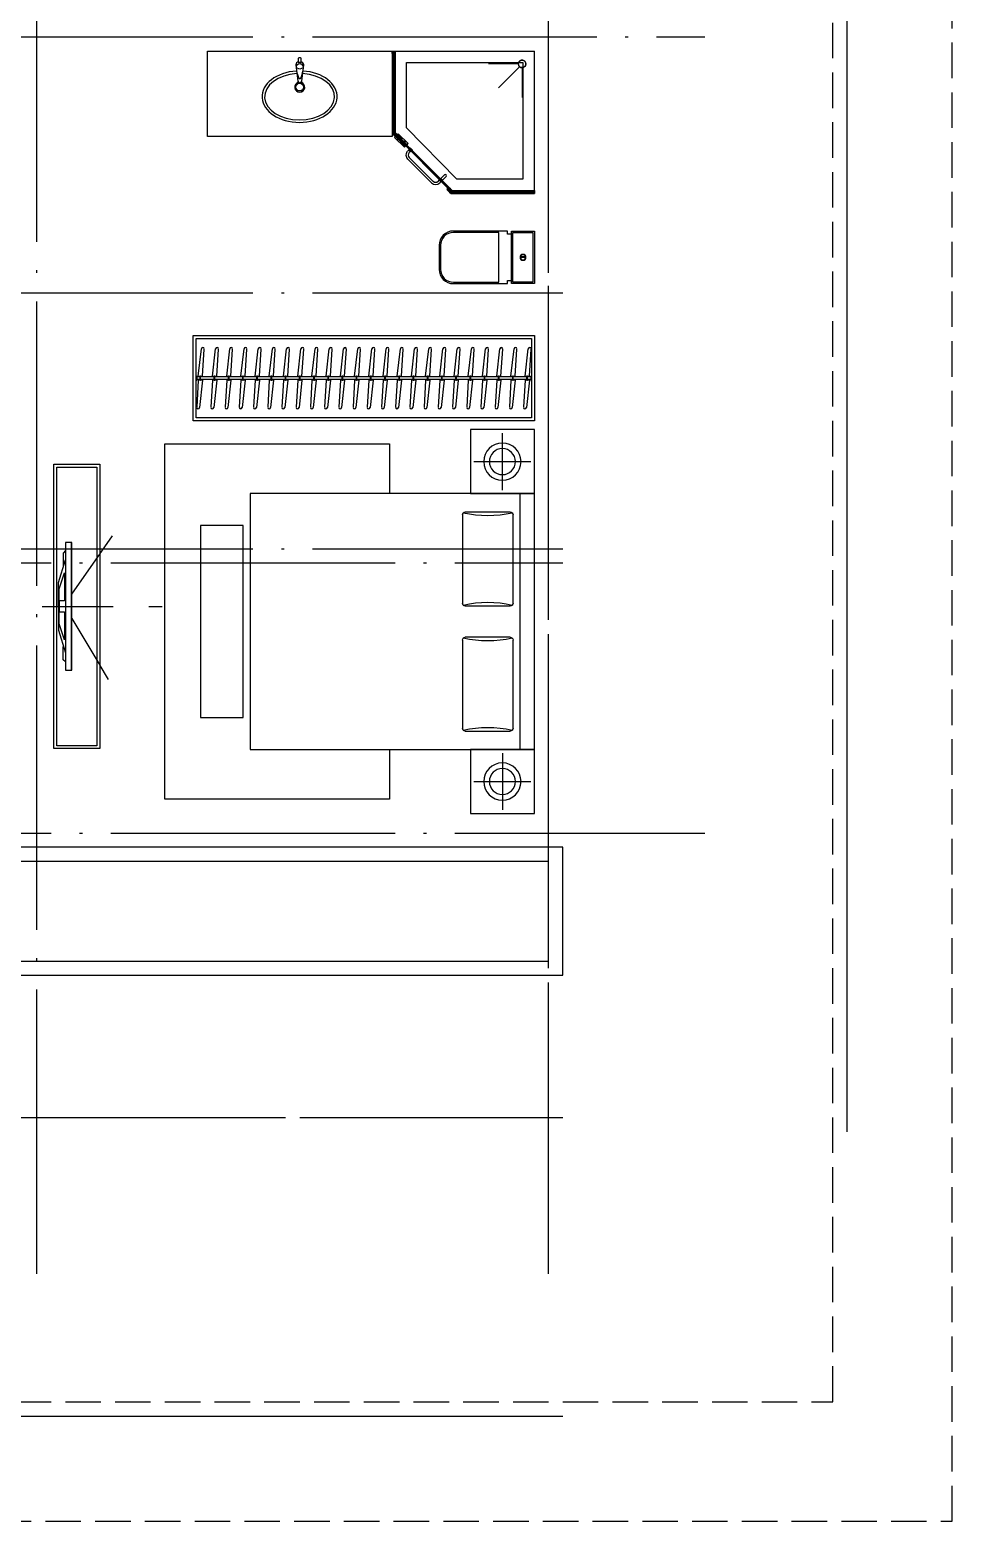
# Model space of a CAD drawing. Extents: x 12372 to 35552, y 13701 to 37581.
# Drawn here: x 29062 to 35552, y 13701 to 24191 of the extents above; entities that cross this region are included whole.
import ezdxf

# ---------------------------------------------------------------- set-up
doc = ezdxf.new("R2010")
doc.units = 0
doc.header["$LTSCALE"] = 1000
doc.header["$MEASUREMENT"] = 0
for name, pattern in [('DASH', [0.35, 0.25, -0.1]), ('DASHED', [0.75, 0.5, -0.25]), ('DOTE', [2.42, 2, -0.2, 0.02, -0.2]), ('M-HIDDEN', [1.875, 1.25, -0.625])]:
    doc.linetypes.add(name, pattern=pattern)
for name, color, linetype in [('A-DOTE', 1, 'DOTE'), ('AE-FURN-MOVE', 165, 'Continuous'), ('AXIS', 3, 'Continuous'), ('WALL', 9, 'Continuous')]:
    doc.layers.add(name, color=color, linetype=linetype)
doc.layers.add('辅助线', color=8, linetype='DASH', plot=False)
pattern_1 = [(0, (-2237.1254, -118.3735), (1.875, 1.08253175), [1.25, -2.5]), (120, (-2237.1254, -118.3735), (-1.875, 1.08253176), [1.25, -2.5]), (60, (-2237.1254, -118.3735), (4e-09, 2.1650635), [-2.5, 1.25])]
pattern_2 = [(90, (-2302.3204, -177.7997), (-1.125, 2e-16), []), (90, (-2301.9454, -177.4247), (-1.125, 2e-16), [])]
pattern_3 = [(90, (1432.9199, -3357.579), (-1.08253175, 1.875), [1.25, -2.5]), (210, (1432.9199, -3357.579), (-1.08253176, -1.875), [1.25, -2.5]), (150, (1432.9199, -3357.579), (-2.1650635, 4e-09), [-2.5, 1.25])]
pattern_4 = [(315, (-2746.5922, 1536.9037), (2.09129076, -0.56035967), [1.25, -2.5]), (75, (-2746.5922, 1536.9037), (-0.56035967, 2.09129076), [1.25, -2.5]), (15, (-2746.5922, 1536.9037), (1.5309311, 1.5309311), [-2.5, 1.25])]

# ---------------------------------------------------------------- blocks, each defined once
blk = doc.blocks.new('海龙工具_洗盆')
at = {"color": 8}
blk.add_lwpolyline([(10, -35), (10, -4, 0.376297), (-11, -4), (-11, -34, -0.272573)], format="xyb", close=True, dxfattribs=at)
for points in [[(-11, -27, 0.271653), (-29, -49), (-15, -165, 0.760816), (14, -165), (27, -49, 0.255599), (10, -28)], [(26, -62, 0.726092), (-27, -63)], [(-24, -94, 0.023079), (-8, -143, 0.427088), (7, -143, 0.023079), (22, -94)]]:
    blk.add_lwpolyline(points, format="xyb", dxfattribs=at)
blk.add_lwpolyline([(24, -71), (-1, -80), (-26, -71)], dxfattribs=at)
blk.add_circle((-1, -207), 27, dxfattribs=at)
blk.add_arc((-1, -207), 35.6, 105.7254, 73.6041, dxfattribs=at)
blk.add_ellipse((-2, -274), major_axis=(-264, -1), ratio=0.685587, start_param=-1.488972, end_param=4.621616)
blk.add_ellipse((-2, -274), major_axis=(246, 1), ratio=0.663308, start_param=1.649511, end_param=7.763959, dxfattribs=at)
blk = doc.blocks.new('*U74')
blk.add_lwpolyline([(0, 0), (1300, 0), (1300, -600), (0, -600)], close=True)
blk.add_blockref('海龙工具_洗盆', (650, -46))
blk = doc.blocks.new('A$C754C7141')
for p, q in [((0, 20), (0, 640)), ((0, 20), (0, 640)), ((0, 20), (0, 640)), ((20, 660), (336, 660)), ((20, 660), (336, 660)), ((20, 660), (336, 660)), ((356, 640), (356, 20)), ((356, 640), (356, 20)), ((356, 640), (356, 20)), ((336, 0), (20, 0)), ((336, 0), (20, 0)), ((336, 0), (20, 0))]:
    blk.add_line(p, q)
for centre, radius, start, end in [((20, 640), 20, 90, 180), ((20, 640), 20, 90, 180), ((20, 640), 20, 90, 180), ((178, 1402), 768, 257.0583, 282.9417), ((178, 1402), 768, 257.0583, 282.9417), ((178, 1402), 768, 257.0583, 282.9417), ((336, 640), 20, 0, 90), ((336, 640), 20, 0, 90), ((336, 640), 20, 0, 90), ((20, 20), 20, 180, 270), ((20, 20), 20, 180, 270), ((20, 20), 20, 180, 270), ((178, -742), 768, 77.0583, 102.9417), ((178, -742), 768, 77.0583, 102.9417), ((178, -742), 768, 77.0583, 102.9417), ((336, 20), 20, 270, 0), ((336, 20), 20, 270, 0), ((336, 20), 20, 270, 0)]:
    blk.add_arc(centre, radius, start, end)
blk = doc.blocks.new('*U71')
for p, q in [((-1125, -425), (-1125, -25)), ((-900, -100), (900, -100)), ((1125, -425), (1125, -25)), ((-925, -225), (-1325, -225)), ((925, -225), (1325, -225))]:
    blk.add_line(p, q)
for points in [[(-900, -2000), (-900, 0), (900, 0), (900, -2000)], [(900, -450), (900, 0), (1350, 0), (1350, -450)], [(-1350, -450), (-1350, 0), (-900, 0), (-900, -450)], [(-675, -2350), (-675, -2050), (675, -2050), (675, -2350)]]:
    blk.add_lwpolyline(points, close=True)
blk.add_lwpolyline([(-900, -1020), (-1250, -1020), (-1250, -2600), (1250, -2600), (1250, -1020), (900, -1020)])
for centre, radius in [((-1125, -225), 131), ((1125, -225), 131), ((-1125, -225), 91.6), ((1125, -225), 91.6)]:
    blk.add_circle(centre, radius)
at = {"rotation": 90}
for p in [(-110, -506), (770, -506)]:
    blk.add_blockref('A$C754C7141', p, dxfattribs=at)
blk = doc.blocks.new('*U72')
blk.add_wipeout([(0, 0), (0, 600), (2400, 600), (2400, 0)])
at = {"color": 8}
for p, q in [((35, 314), (56, 507)), ((65, 314), (76, 505)), ((135, 314), (156, 507)), ((165, 314), (176, 505)), ((235, 314), (256, 507)), ((265, 314), (276, 505)), ((335, 314), (356, 507)), ((365, 314), (376, 505)), ((435, 314), (456, 507)), ((465, 314), (476, 505)), ((535, 314), (556, 507)), ((565, 314), (576, 505)), ((635, 314), (656, 507)), ((665, 314), (676, 505)), ((735, 314), (756, 507)), ((765, 314), (776, 505)), ((835, 314), (856, 507)), ((865, 314), (876, 505)), ((935, 314), (956, 507)), ((965, 314), (976, 505)), ((1035, 314), (1056, 507)), ((1065, 314), (1076, 505)), ((1135, 314), (1156, 507)), ((1165, 314), (1176, 505)), ((1235, 314), (1256, 507)), ((1265, 314), (1276, 505)), ((1335, 314), (1356, 507)), ((1365, 314), (1376, 505)), ((1435, 314), (1456, 507)), ((1465, 314), (1476, 505)), ((1535, 314), (1556, 507)), ((1565, 314), (1576, 505)), ((1635, 314), (1656, 507)), ((1665, 314), (1676, 505)), ((1735, 314), (1756, 507)), ((1765, 314), (1776, 505)), ((1835, 314), (1856, 507)), ((1865, 314), (1876, 505)), ((1935, 314), (1956, 507)), ((1965, 314), (1976, 505)), ((2035, 314), (2056, 507)), ((2065, 314), (2076, 505)), ((2135, 314), (2156, 507)), ((2165, 314), (2176, 505)), ((2235, 314), (2256, 507)), ((2265, 314), (2276, 505)), ((2335, 314), (2356, 507)), ((2365, 314), (2376, 505)), ((20, 315), (25, 315)), ((48, 317), (52, 317)), ((48, 317), (48, 283)), ((52, 317), (52, 283)), ((148, 317), (152, 317)), ((148, 317), (148, 283)), ((152, 317), (152, 283)), ((248, 317), (252, 317)), ((248, 317), (248, 283)), ((252, 317), (252, 283)), ((348, 317), (352, 317)), ((348, 317), (348, 283)), ((352, 317), (352, 283)), ((448, 317), (452, 317)), ((448, 317), (448, 283)), ((452, 317), (452, 283)), ((548, 317), (552, 317)), ((548, 317), (548, 283)), ((552, 317), (552, 283)), ((648, 317), (652, 317)), ((648, 317), (648, 283)), ((652, 317), (652, 283)), ((748, 317), (752, 317)), ((748, 317), (748, 283)), ((752, 317), (752, 283)), ((848, 317), (852, 317)), ((848, 317), (848, 283)), ((852, 317), (852, 283)), ((948, 317), (952, 317)), ((948, 317), (948, 283)), ((952, 317), (952, 283)), ((1048, 317), (1052, 317)), ((1048, 317), (1048, 283)), ((1052, 317), (1052, 283)), ((1148, 317), (1152, 317)), ((1148, 317), (1148, 283)), ((1152, 317), (1152, 283)), ((1248, 317), (1252, 317)), ((1248, 317), (1248, 283)), ((1252, 317), (1252, 283)), ((1348, 317), (1352, 317)), ((1348, 317), (1348, 283)), ((1352, 317), (1352, 283)), ((1448, 317), (1452, 317)), ((1448, 317), (1448, 283)), ((1452, 317), (1452, 283)), ((1548, 317), (1552, 317)), ((1548, 317), (1548, 283)), ((1552, 317), (1552, 283)), ((1648, 317), (1652, 317)), ((1648, 317), (1648, 283)), ((1652, 317), (1652, 283)), ((1748, 317), (1752, 317)), ((1748, 317), (1748, 283)), ((1752, 317), (1752, 283)), ((1848, 317), (1852, 317)), ((1848, 317), (1848, 283)), ((1852, 317), (1852, 283)), ((1948, 317), (1952, 317)), ((1948, 317), (1948, 283)), ((1952, 317), (1952, 283)), ((2048, 317), (2052, 317)), ((2048, 317), (2048, 283)), ((2052, 317), (2052, 283)), ((2148, 317), (2152, 317)), ((2148, 317), (2148, 283)), ((2152, 317), (2152, 283)), ((2248, 317), (2252, 317)), ((2248, 317), (2248, 283)), ((2252, 317), (2252, 283)), ((2348, 317), (2352, 317)), ((2348, 317), (2348, 283)), ((2352, 317), (2352, 283)), ((2380, 315), (2375, 315)), ((20, 285), (25, 285)), ((35, 286), (23, 95)), ((25, 310), (2375, 310)), ((25, 290), (2375, 290)), ((35, 314), (48, 314)), ((48, 286), (35, 286)), ((65, 286), (43, 93)), ((52, 283), (48, 283)), ((52, 314), (65, 314)), ((65, 286), (52, 286)), ((135, 286), (123, 95)), ((135, 314), (148, 314)), ((148, 286), (135, 286)), ((165, 286), (143, 93)), ((152, 283), (148, 283)), ((152, 314), (165, 314)), ((165, 286), (152, 286)), ((235, 286), (223, 95)), ((235, 314), (248, 314)), ((248, 286), (235, 286)), ((265, 286), (243, 93)), ((252, 283), (248, 283)), ((252, 314), (265, 314)), ((265, 286), (252, 286)), ((335, 286), (323, 95)), ((335, 314), (348, 314)), ((348, 286), (335, 286)), ((365, 286), (343, 93)), ((352, 283), (348, 283)), ((352, 314), (365, 314)), ((365, 286), (352, 286)), ((435, 286), (423, 95)), ((435, 314), (448, 314)), ((448, 286), (435, 286)), ((465, 286), (443, 93)), ((452, 283), (448, 283)), ((452, 314), (465, 314)), ((465, 286), (452, 286)), ((535, 286), (523, 95)), ((535, 314), (548, 314)), ((548, 286), (535, 286)), ((565, 286), (543, 93)), ((552, 283), (548, 283)), ((552, 314), (565, 314)), ((565, 286), (552, 286)), ((635, 286), (623, 95)), ((635, 314), (648, 314)), ((648, 286), (635, 286)), ((665, 286), (643, 93)), ((652, 283), (648, 283)), ((652, 314), (665, 314)), ((665, 286), (652, 286)), ((735, 286), (723, 95)), ((735, 314), (748, 314)), ((748, 286), (735, 286)), ((765, 286), (743, 93)), ((752, 283), (748, 283)), ((752, 314), (765, 314)), ((765, 286), (752, 286)), ((835, 286), (823, 95)), ((835, 314), (848, 314)), ((848, 286), (835, 286)), ((865, 286), (843, 93)), ((852, 283), (848, 283)), ((852, 314), (865, 314)), ((865, 286), (852, 286)), ((935, 286), (923, 95)), ((935, 314), (948, 314)), ((948, 286), (935, 286)), ((965, 286), (943, 93)), ((952, 283), (948, 283)), ((952, 314), (965, 314)), ((965, 286), (952, 286)), ((1035, 286), (1023, 95)), ((1035, 314), (1048, 314)), ((1048, 286), (1035, 286)), ((1065, 286), (1043, 93)), ((1052, 283), (1048, 283)), ((1052, 314), (1065, 314)), ((1065, 286), (1052, 286)), ((1135, 286), (1123, 95)), ((1135, 314), (1148, 314)), ((1148, 286), (1135, 286)), ((1165, 286), (1143, 93)), ((1152, 283), (1148, 283)), ((1152, 314), (1165, 314)), ((1165, 286), (1152, 286)), ((1235, 286), (1223, 95)), ((1235, 314), (1248, 314)), ((1248, 286), (1235, 286)), ((1265, 286), (1243, 93)), ((1252, 283), (1248, 283)), ((1252, 314), (1265, 314)), ((1265, 286), (1252, 286)), ((1335, 286), (1323, 95)), ((1335, 314), (1348, 314)), ((1348, 286), (1335, 286)), ((1365, 286), (1343, 93)), ((1352, 283), (1348, 283)), ((1352, 314), (1365, 314)), ((1365, 286), (1352, 286)), ((1435, 286), (1423, 95)), ((1435, 314), (1448, 314)), ((1448, 286), (1435, 286)), ((1465, 286), (1443, 93)), ((1452, 283), (1448, 283)), ((1452, 314), (1465, 314)), ((1465, 286), (1452, 286)), ((1535, 286), (1523, 95)), ((1535, 314), (1548, 314)), ((1548, 286), (1535, 286)), ((1565, 286), (1543, 93)), ((1552, 283), (1548, 283)), ((1552, 314), (1565, 314)), ((1565, 286), (1552, 286)), ((1635, 286), (1623, 95)), ((1635, 314), (1648, 314)), ((1648, 286), (1635, 286)), ((1665, 286), (1643, 93)), ((1652, 283), (1648, 283)), ((1652, 314), (1665, 314)), ((1665, 286), (1652, 286)), ((1735, 286), (1723, 95)), ((1735, 314), (1748, 314)), ((1748, 286), (1735, 286)), ((1765, 286), (1743, 93)), ((1752, 283), (1748, 283)), ((1752, 314), (1765, 314)), ((1765, 286), (1752, 286)), ((1835, 286), (1823, 95)), ((1835, 314), (1848, 314)), ((1848, 286), (1835, 286)), ((1865, 286), (1843, 93)), ((1852, 283), (1848, 283)), ((1852, 314), (1865, 314)), ((1865, 286), (1852, 286)), ((1935, 286), (1923, 95)), ((1935, 314), (1948, 314)), ((1948, 286), (1935, 286)), ((1965, 286), (1943, 93)), ((1952, 283), (1948, 283)), ((1952, 314), (1965, 314)), ((1965, 286), (1952, 286)), ((2035, 286), (2023, 95)), ((2035, 314), (2048, 314)), ((2048, 286), (2035, 286)), ((2065, 286), (2043, 93)), ((2052, 283), (2048, 283)), ((2052, 314), (2065, 314)), ((2065, 286), (2052, 286)), ((2135, 286), (2123, 95)), ((2135, 314), (2148, 314)), ((2148, 286), (2135, 286)), ((2165, 286), (2143, 93)), ((2152, 283), (2148, 283)), ((2152, 314), (2165, 314)), ((2165, 286), (2152, 286)), ((2235, 286), (2223, 95)), ((2235, 314), (2248, 314)), ((2248, 286), (2235, 286)), ((2265, 286), (2243, 93)), ((2252, 283), (2248, 283)), ((2252, 314), (2265, 314)), ((2265, 286), (2252, 286)), ((2335, 286), (2323, 95)), ((2335, 314), (2348, 314)), ((2348, 286), (2335, 286)), ((2365, 286), (2343, 93)), ((2352, 283), (2348, 283)), ((2352, 314), (2365, 314)), ((2365, 286), (2352, 286)), ((2380, 285), (2375, 285))]:
    blk.add_line(p, q, dxfattribs=at)
blk.add_lwpolyline([(0, 600), (2400, 600), (2400, 0), (0, 0)], close=True)
blk.add_lwpolyline([(20, 580), (2380, 580), (2380, 20), (20, 20)], close=True, dxfattribs=at)
for points in [[(25, 285), (25, 315)], [(2375, 285), (2375, 315)]]:
    blk.add_lwpolyline(points, dxfattribs=at)
for centre, start, end in [((66, 506), 356.9606, 174.2894), ((166, 506), 356.9606, 174.2894), ((266, 506), 356.9606, 174.2894), ((366, 506), 356.9606, 174.2894), ((466, 506), 356.9606, 174.2894), ((566, 506), 356.9606, 174.2894), ((666, 506), 356.9606, 174.2894), ((766, 506), 356.9606, 174.2894), ((866, 506), 356.9606, 174.2894), ((966, 506), 356.9606, 174.2894), ((1066, 506), 356.9606, 174.2894), ((1166, 506), 356.9606, 174.2894), ((1266, 506), 356.9606, 174.2894), ((1366, 506), 356.9606, 174.2894), ((1466, 506), 356.9606, 174.2894), ((1566, 506), 356.9606, 174.2894), ((1666, 506), 356.9606, 174.2894), ((1766, 506), 356.9606, 174.2894), ((1866, 506), 356.9606, 174.2894), ((1966, 506), 356.9606, 174.2894), ((2066, 506), 356.9606, 174.2894), ((2166, 506), 356.9606, 174.2894), ((2266, 506), 356.9606, 174.2894), ((2366, 506), 356.9606, 174.2894), ((33, 94), 176.9606, 354.2894), ((133, 94), 176.9606, 354.2894), ((233, 94), 176.9606, 354.2894), ((333, 94), 176.9606, 354.2894), ((433, 94), 176.9606, 354.2894), ((533, 94), 176.9606, 354.2894), ((633, 94), 176.9606, 354.2894), ((733, 94), 176.9606, 354.2894), ((833, 94), 176.9606, 354.2894), ((933, 94), 176.9606, 354.2894), ((1033, 94), 176.9606, 354.2894), ((1133, 94), 176.9606, 354.2894), ((1233, 94), 176.9606, 354.2894), ((1333, 94), 176.9606, 354.2894), ((1433, 94), 176.9606, 354.2894), ((1533, 94), 176.9606, 354.2894), ((1633, 94), 176.9606, 354.2894), ((1733, 94), 176.9606, 354.2894), ((1833, 94), 176.9606, 354.2894), ((1933, 94), 176.9606, 354.2894), ((2033, 94), 176.9606, 354.2894), ((2133, 94), 176.9606, 354.2894), ((2233, 94), 176.9606, 354.2894), ((2333, 94), 176.9606, 354.2894)]:
    blk.add_arc(centre, 10, start, end, dxfattribs=at)
blk = doc.blocks.new('*U78')
at = {"color": 250}
blk.add_wipeout([(-1000, 531), (1000, 531), (1000, 209), (-1000, 209)], dxfattribs=at)
blk.add_lwpolyline([(1000, 531), (-1000, 531), (-1000, 209), (1000, 209)], close=True)
blk.add_wipeout([(-450, 405), (450, 405), (450, 451), (391, 451), (375, 466), (283, 466), (168, 500), (-168, 500), (-280, 466), (-375, 466), (-392, 451), (-450, 451)], dxfattribs=at)
at = {"color": 8, "linetype": 'DASHED'}
for p, q in [((0, 614), (0, -231)), ((-85, 405), (-586, 58)), ((85, 405), (683, 49))]:
    blk.add_line(p, q, dxfattribs=at)
at = {"ltscale": 120}
for p, q in [((-450, 405), (-450, 451)), ((-450, 451), (450, 451)), ((-392, 451), (-375, 466)), ((-375, 466), (-280, 466)), ((-168, 500), (-328, 451)), ((0, 500), (-168, 500)), ((0, 500), (168, 500)), ((168, 500), (328, 451)), ((375, 466), (283, 466)), ((391, 451), (375, 466)), ((450, 451), (450, 405)), ((450, 405), (-450, 405))]:
    blk.add_line(p, q, dxfattribs=at)
at = {"color": 8}
for points in [[(-233, 511), (-980, 511), (-980, 229), (980, 229), (980, 511), (-233, 511)], [(-236, 457), (-39, 457), (-39, 495), (39, 495), (39, 457), (235, 457), (122, 495), (-123, 495), (-236, 457)], [(-450, 409), (450, 409)]]:
    blk.add_lwpolyline(points, dxfattribs=at)
blk = doc.blocks.new('云学贝教学QQ52666049李佳03017880')
at = {"color": 4, "ltscale": 50}
for p, q in [((2, 9), (455, 463)), ((463, 455), (9, 2)), ((455, 463), (459, 462)), ((459, 462), (462, 459)), ((462, 459), (463, 455)), ((2, 5), (2, 9)), ((5, 2), (2, 5)), ((9, 2), (5, 2))]:
    blk.add_line(p, q, dxfattribs=at)
at = {"color": 8, "ltscale": 50}
for p, q in [((345, 422), (377, 391)), ((391, 405), (359, 437)), ((393, 407), (375, 389)), ((397, 404), (393, 407)), ((407, 393), (404, 397)), ((191, 113), (402, 324)), ((416, 310), (205, 99)), ((375, 389), (378, 385)), ((385, 378), (389, 375)), ((389, 375), (407, 393)), ((391, 377), (405, 391)), ((402, 366), (391, 377)), ((405, 391), (416, 380)), ((107, 121), (126, 140)), ((126, 140), (129, 136)), ((111, 118), (107, 121)), ((118, 111), (121, 107)), ((121, 107), (140, 126)), ((124, 109), (138, 124)), ((134, 99), (124, 109)), ((140, 126), (136, 129)), ((138, 124), (148, 113))]:
    blk.add_line(p, q, dxfattribs=at)
at = {"color": 8}
for p, q in [((387, 394), (387, 394)), ((394, 401), (408, 401)), ((394, 401), (394, 387)), ((401, 408), (401, 408)), ((401, 394), (401, 394)), ((408, 415), (422, 415)), ((408, 415), (408, 401)), ((415, 422), (415, 422)), ((415, 408), (415, 408)), ((422, 429), (436, 429)), ((422, 429), (422, 415)), ((429, 436), (429, 436)), ((429, 422), (429, 422)), ((436, 443), (451, 443)), ((436, 443), (436, 429)), ((443, 451), (443, 451)), ((443, 436), (443, 436)), ((451, 458), (462, 458)), ((451, 458), (451, 443)), ((458, 451), (458, 451)), ((260, 267), (260, 267)), ((267, 274), (281, 274)), ((267, 274), (267, 260)), ((274, 281), (274, 281)), ((274, 267), (274, 267)), ((281, 288), (295, 288)), ((281, 288), (281, 274)), ((288, 295), (288, 295)), ((288, 281), (288, 281)), ((295, 302), (309, 302)), ((295, 302), (295, 288)), ((302, 309), (302, 309)), ((302, 295), (302, 295)), ((309, 316), (323, 316)), ((309, 316), (309, 302)), ((316, 323), (316, 323)), ((316, 309), (316, 309)), ((323, 330), (337, 330)), ((323, 330), (323, 316)), ((330, 337), (330, 337)), ((330, 323), (330, 323)), ((337, 344), (352, 344)), ((337, 344), (337, 330)), ((344, 352), (344, 352)), ((344, 337), (344, 337)), ((352, 359), (366, 359)), ((352, 359), (352, 344)), ((359, 366), (359, 366)), ((359, 352), (359, 352)), ((366, 373), (380, 373)), ((366, 373), (366, 359)), ((373, 380), (373, 380)), ((373, 366), (373, 366)), ((380, 387), (394, 387)), ((380, 387), (380, 373)), ((387, 380), (387, 380)), ((125, 132), (139, 132)), ((125, 132), (125, 118)), ((132, 139), (132, 139)), ((139, 146), (154, 146)), ((139, 146), (139, 132)), ((146, 154), (146, 154)), ((146, 139), (146, 139)), ((154, 161), (168, 161)), ((154, 161), (154, 146)), ((161, 168), (161, 168)), ((161, 154), (161, 154)), ((168, 175), (182, 175)), ((168, 175), (168, 161)), ((175, 182), (175, 182)), ((175, 168), (175, 168)), ((182, 189), (196, 189)), ((182, 189), (182, 175)), ((189, 196), (189, 196)), ((189, 182), (189, 182)), ((196, 203), (210, 203)), ((196, 203), (196, 189)), ((203, 210), (203, 210)), ((203, 196), (203, 196)), ((210, 217), (224, 217)), ((210, 217), (210, 203)), ((217, 224), (217, 224)), ((217, 210), (217, 210)), ((224, 231), (238, 231)), ((224, 231), (224, 217)), ((231, 238), (231, 238)), ((231, 224), (231, 224)), ((238, 245), (253, 245)), ((238, 245), (238, 231)), ((245, 253), (245, 253)), ((245, 238), (245, 238)), ((253, 260), (267, 260)), ((253, 260), (253, 245)), ((260, 253), (260, 253)), ((2, 5), (12, 5)), ((5, 12), (5, 12)), ((5, 12), (5, 12)), ((12, 19), (26, 19)), ((12, 19), (12, 5)), ((19, 26), (19, 26)), ((19, 12), (19, 12)), ((26, 33), (40, 33)), ((26, 33), (26, 19)), ((33, 40), (33, 40)), ((33, 26), (33, 26)), ((40, 47), (55, 47)), ((40, 47), (40, 33)), ((47, 55), (47, 55)), ((47, 40), (47, 40)), ((55, 62), (69, 62)), ((55, 62), (55, 47)), ((62, 69), (62, 69)), ((62, 55), (62, 55)), ((69, 76), (83, 76)), ((69, 76), (69, 62)), ((76, 83), (76, 83)), ((76, 69), (76, 69)), ((83, 90), (97, 90)), ((83, 90), (83, 76)), ((90, 97), (90, 97)), ((90, 83), (90, 83)), ((97, 104), (111, 104)), ((97, 104), (97, 90)), ((104, 111), (104, 111)), ((104, 97), (104, 97)), ((111, 118), (125, 118)), ((111, 118), (111, 104)), ((118, 125), (118, 125)), ((118, 111), (118, 111)), ((132, 125), (132, 125))]:
    blk.add_line(p, q, dxfattribs=at)
at = {"color": 8, "linetype": 'M-HIDDEN', "lineweight": 15}
for p, q in [((11, 27), (27, 11)), ((15, 30), (30, 15)), ((51, 67), (67, 51)), ((55, 70), (70, 55))]:
    blk.add_line(p, q, dxfattribs=at)
blk.add_lwpolyline([(83, 90), (70, 102), (-16, 16), (16, -16), (102, 70), (90, 83)])
for points in [[(-4, 4), (77, 86), (74, 89), (-8, 8)], [(4, -4), (86, 77), (89, 74), (8, -8)], [(17, 33), (15, 35), (7, 27), (9, 24)], [(33, 17), (35, 15), (27, 7), (24, 9)], [(49, 64), (47, 67), (55, 75), (57, 73)], [(64, 49), (67, 47), (75, 55), (73, 57)]]:
    blk.add_lwpolyline(points, close=True)
at = {"color": 8, "ltscale": 50}
for centre, radius, start, end in [((352, 430), 10.2, 45, 225), ((380, 345), 30, 315.0004, 45), ((380, 345), 50, 315.0004, 45), ((170, 134), 50, 225, 315.0004), ((170, 134), 30, 225, 315.0004)]:
    blk.add_arc(centre, radius, start, end, dxfattribs=at)
blk = doc.blocks.new('*U60')
h = blk.add_hatch()
h.set_pattern_fill('ANSI32', color=250, scale=10)
h.set_pattern_definition([(45, (-2237.1254, -118.3735), (-2.6516504, 2.6516504), []), (45, (-2235.3576, -118.3735), (-2.6516504, 2.6516504), [])])
h.paths.add_polyline_path([(1230, 1335), (1205, 1335), (1205, 1315), (1212, 1315), (1212, 1323), (1215, 1323), (1215, 1323), (1221, 1323), (1224, 1323), (1224, 1315), (1230, 1315)])
h.paths.add_polyline_path([(1228, 1317), (1226, 1317), (1226, 1325), (1210, 1325), (1210, 1317), (1207, 1317), (1207, 1333), (1228, 1333)], flags=16)
h = blk.add_hatch()
h.set_pattern_fill('HONEY', color=256, scale=10)
h.set_pattern_definition(pattern_1)
h.paths.add_polyline_path([(1212, 1323), (1212, 1315, -0.259154), (1213, 1313), (1213, 1321), (1215, 1323)])
h = blk.add_hatch()
h.set_pattern_fill('HONEY', color=250, scale=10)
h.set_pattern_definition(pattern_1)
h.paths.add_polyline_path([(1224, 1323), (1221, 1323), (1223, 1321), (1223, 1313, -0.259053), (1224, 1315)])
h = blk.add_hatch()
h.set_pattern_fill('玻璃剖面', color=4, scale=10, angle=90, pattern_type=2)
h.set_pattern_definition([(225, (1223.043, 894.163), (-10, -20), [14.14214, -14.14213]), (135, (1223.043, 874.163), (-10, 20), [14.14214, -14.14213])])
h.paths.add_polyline_path([(1213, 609), (1211, 607), (1214, 600), (1216, 598), (1223, 605), (1223, 1261), (1221, 1263), (1215, 1263), (1213, 1261)])
h = blk.add_hatch()
h.set_pattern_fill('ANSI32', color=256, scale=3, angle=45)
h.set_pattern_definition(pattern_2)
h.paths.add_polyline_path([(1191, 595), (1193, 594), (1196, 594), (1191, 598), (1180, 587), (1183, 587)])
h = blk.add_hatch()
h.set_pattern_fill('ANSI32', color=256, scale=3, angle=45)
h.set_pattern_definition(pattern_2)
h.paths.add_polyline_path([(1189, 578), (1192, 578), (1183, 587), (1180, 587)])
h = blk.add_hatch()
h.set_pattern_fill('ANSI32', color=256, scale=3, angle=45)
h.set_pattern_definition(pattern_2)
h.paths.add_polyline_path([(1188, 574), (1187, 575), (1185, 574), (1194, 565), (1209, 580), (1206, 580), (1194, 568), (1188, 574)])
h = blk.add_hatch()
h.set_pattern_fill('ANSI32', color=256, scale=3, angle=45)
h.set_pattern_definition(pattern_2)
h.paths.add_polyline_path([(1188, 577), (1190, 576), (1192, 578), (1189, 578)])
h.paths.add_polyline_path([(1187, 575), (1186, 576), (1185, 574)])
h = blk.add_hatch()
h.set_pattern_fill('ANSI32', color=256, scale=3, angle=45)
h.set_pattern_definition(pattern_2)
h.paths.add_polyline_path([(1187, 588), (1190, 588), (1196, 594), (1193, 594)])
h = blk.add_hatch()
h.set_pattern_fill('ANSI32', color=256, scale=3, angle=45)
h.set_pattern_definition(pattern_2)
h.paths.add_polyline_path([(1190, 588), (1187, 588), (1199, 577), (1199, 579)])
h = blk.add_hatch()
h.set_pattern_fill('HONEY', color=256, scale=10)
h.set_pattern_definition([(0, (-2237.1254, -177.7997), (1.875, 1.08253175), [1.25, -2.5]), (120, (-2237.1254, -177.7997), (-1.875, 1.08253176), [1.25, -2.5]), (60, (-2237.1254, -177.7997), (4e-09, 2.1650635), [-2.5, 1.25])])
h.paths.add_polyline_path([(1197, 583), (1193, 586), (1193, 590), (1198, 594, -0.25493), (1196, 594), (1190, 588), (1199, 579), (1204, 585, -0.25493), (1205, 587), (1201, 583)])
h = blk.add_hatch()
h.set_pattern_fill('ANSI32', color=256, scale=3, angle=45)
h.set_pattern_definition(pattern_2)
h.paths.add_polyline_path([(1204, 582), (1204, 585), (1199, 579), (1199, 577)])
h = blk.add_hatch()
h.set_pattern_fill('ANSI32', color=256, scale=3, angle=45)
h.set_pattern_definition(pattern_2)
h.paths.add_polyline_path([(1204, 585), (1204, 582), (1206, 580), (1209, 580)])
h = blk.add_hatch()
h.set_pattern_fill('ANSI32', color=250, scale=10, angle=90)
h.set_pattern_definition([(135, (1432.92, -3357.579), (-2.6516504, -2.6516504), []), (135, (1432.92, -3355.8112), (-2.6516504, -2.6516504), [])])
h.paths.add_polyline_path([(-20, 110), (-20, 85), (0, 85), (0, 92), (-8, 92), (-8, 95), (-8, 95), (-8, 101), (-8, 104), (0, 104), (0, 110)])
h.paths.add_polyline_path([(-2, 108), (-2, 106), (-10, 106), (-10, 90), (-2, 90), (-2, 87), (-18, 87), (-18, 108)], flags=16)
h = blk.add_hatch()
h.set_pattern_fill('HONEY', color=250, scale=10, angle=90)
h.set_pattern_definition(pattern_3)
h.paths.add_polyline_path([(-8, 104), (-8, 101), (-6, 103), (2, 103, -0.259053), (0, 104)])
h = blk.add_hatch()
h.set_pattern_fill('HONEY', color=256, scale=10, angle=90)
h.set_pattern_definition(pattern_3)
h.paths.add_polyline_path([(-8, 92), (0, 92, -0.259154), (2, 93), (-6, 93), (-8, 95)])
h = blk.add_hatch()
h.set_pattern_fill('玻璃剖面', color=4, scale=10, pattern_type=2)
h.set_pattern_definition([(135, (413.668, 92.591), (-20, 10), [14.14214, -14.14213]), (45, (393.668, 92.591), (20, 10), [14.14214, -14.14213])])
h.paths.add_polyline_path([(45, 103), (43, 101), (43, 95), (45, 93), (703, 93), (709, 100), (700, 104), (698, 103)])
h = blk.add_hatch()
h.set_pattern_fill('玻璃剖面', color=4, scale=10, pattern_type=2)
h.set_pattern_definition([(135, (185.806, 92.591), (-20, 10), [14.14214, -14.14213]), (45, (165.806, 92.591), (20, 10), [14.14214, -14.14213])])
h.paths.add_polyline_path([(709, 100), (700, 104), (697, 93), (703, 93)])
h = blk.add_hatch()
h.set_pattern_fill('ANSI32', color=250, scale=10, angle=-45)
h.set_pattern_definition([(2e-10, (-2746.5922, 1536.9037), (-1e-11, 3.75), []), (2e-10, (-2745.3422, 1535.6537), (-1e-11, 3.75), [])])
h.paths.add_polyline_path([(732, 113), (715, 130), (701, 116), (706, 111), (711, 117), (713, 115), (713, 115), (718, 110), (720, 108), (714, 103), (718, 99)])
h.paths.add_polyline_path([(718, 101), (717, 103), (723, 108), (711, 120), (706, 114), (703, 116), (715, 127), (730, 113)], flags=16)
h = blk.add_hatch()
h.set_pattern_fill('HONEY', color=256, scale=10, angle=-45)
h.set_pattern_definition(pattern_4)
h.paths.add_polyline_path([(711, 117), (706, 111, -0.259154), (705, 109), (711, 115), (713, 115)])
h = blk.add_hatch()
h.set_pattern_fill('HONEY', color=250, scale=10, angle=-45)
h.set_pattern_definition(pattern_4)
h.paths.add_polyline_path([(720, 108), (718, 110), (718, 108), (712, 102, -0.259053), (714, 103)])
at = {"lineweight": -3, "ltscale": 3}
for p, q in [((1205, 1335), (-20, 1335)), ((-20, 110), (-20, 1335)), ((1205, 612), (1205, 1335)), ((1230, 601), (1230, 1335)), ((1205, 612), (1191, 598)), ((1230, 601), (1209, 580)), ((-20, 110), (694, 110)), ((-20, 85), (704, 85)), ((701, 116), (694, 110)), ((718, 99), (704, 85))]:
    blk.add_line(p, q, dxfattribs=at)
for p, q in [((1213, 1321), (1215, 1323)), ((1215, 1323), (1221, 1323)), ((1221, 1323), (1223, 1321)), ((1105, 1235), (1105, 654)), ((1188, 574), (1186, 576)), ((1188, 577), (1190, 576)), ((1190, 576), (1188, 574)), ((1204, 585), (1209, 580))]:
    blk.add_line(p, q)
at = {"color": 8, "lineweight": -3, "ltscale": 3}
for p, q in [((92, 1194), (92, 933)), ((302, 1021), (117, 1205)), ((125, 1227), (386, 1227))]:
    blk.add_line(p, q, dxfattribs=at)
at = {"color": 250}
for p, q in [((1185, 575), (1186, 575)), ((1185, 575), (1186, 575)), ((1186, 575), (1189, 578)), ((1186, 575), (1189, 578)), ((1189, 577), (1187, 575)), ((1189, 577), (1187, 575)), ((1189, 578), (1188, 579)), ((1189, 578), (1188, 579)), ((1189, 576), (1188, 574))]:
    blk.add_line(p, q, dxfattribs=at)
at = {"color": 4}
blk.add_lwpolyline([(1223, 1321), (1223, 605), (1201, 583), (1197, 583), (1193, 586), (1193, 590), (1213, 609), (1213, 1321)], dxfattribs=at)
for points in [[(1230, 1315), (1224, 1315), (1224, 1323), (1212, 1323), (1212, 1315), (1205, 1315), (1205, 1335), (1230, 1335), (1230, 1335), (1230, 1315), (1230, 1315), (1230, 1315), (1230, 1315)], [(1191, 598), (1180, 587), (1189, 578), (1185, 574), (1194, 565), (1209, 580), (1204, 585), (1199, 579), (1190, 588), (1196, 594)], [(0, 110), (0, 104), (-8, 104), (-8, 92), (0, 92), (0, 85), (-20, 85), (-20, 110), (-20, 110), (0, 110), (0, 110), (0, 110), (0, 110)], [(718, 99), (714, 103), (720, 108), (711, 117), (706, 111), (701, 116), (715, 130), (732, 113), (732, 113), (718, 99), (718, 99), (718, 99), (718, 99)]]:
    blk.add_lwpolyline(points, close=True, dxfattribs=at)
at = {"color": 8}
for points in [[(1228, 1317), (1226, 1317), (1226, 1325), (1210, 1325), (1210, 1317), (1207, 1317), (1207, 1333), (1228, 1333)], [(80, 1235), (1105, 1235), (1105, 654), (653, 210), (80, 210)], [(1191, 595), (1183, 587), (1192, 578), (1188, 574), (1194, 568), (1206, 580), (1204, 582), (1199, 577), (1187, 588), (1193, 594)], [(-2, 108), (-2, 106), (-10, 106), (-10, 90), (-2, 90), (-2, 87), (-18, 87), (-18, 108)], [(718, 101), (717, 103), (723, 108), (711, 120), (706, 114), (703, 116), (715, 127), (730, 113)]]:
    blk.add_lwpolyline(points, close=True, dxfattribs=at)
for points in [[(1233, 1318), (1233, 1318)], [(-3, 113), (-3, 113)], [(723, 99), (723, 99)]]:
    blk.add_lwpolyline(points, dxfattribs=at)
at = {"color": 18, "true_color": 0x000000}
blk.add_lwpolyline([(125, 1227), (124, 1233), (122, 1239), (119, 1245), (115, 1250), (110, 1254), (105, 1257), (99, 1259), (92, 1259), (86, 1259), (80, 1257), (74, 1254), (69, 1250), (65, 1245), (62, 1239), (60, 1233), (60, 1227), (60, 1220), (62, 1214), (65, 1208), (69, 1204), (74, 1199), (80, 1196), (86, 1195), (92, 1194), (99, 1195), (105, 1196), (110, 1199), (115, 1204), (119, 1208), (122, 1214), (124, 1220), (125, 1227)], close=True, dxfattribs=at)
blk.add_lwpolyline([(1214, 600), (1211, 607), (1216, 598), (1203, 599), (1207, 589), (1196, 592), (1196, 583)])
blk.add_lwpolyline([(703, 93), (-6, 93), (-8, 95), (-8, 101), (-6, 103), (698, 103), (711, 115), (713, 115), (718, 110), (718, 108)], close=True)
at = {"color": 250}
blk.add_lwpolyline([(698, 98), (700, 104), (709, 100), (706, 110), (715, 106), (712, 115)], dxfattribs=at)
at = {"color": 8, "lineweight": -3, "ltscale": 3}
blk.add_circle((92, 1227), 32.6, dxfattribs=at)
for centre, start, end in [((1211, 1313), 2.3652, 60.4805), ((1225, 1313), 119.5195, 177.6348), ((2, 105), 209.5195, 267.6348), ((2, 91), 92.3652, 150.4805), ((704, 111), 317.3652, 15.4805), ((714, 101), 74.5195, 132.6348)]:
    blk.add_arc(centre, 1.98, start, end)
at = {"color": 250}
for centre, start, end in [((1197, 595), 247.9393, 305.1464), ((1206, 586), 144.8536, 202.0607)]:
    blk.add_arc(centre, 1.68, start, end, dxfattribs=at)
for centre, major_axis, start_param, end_param in [((1184, 577), (-2.09, 0), 2.251887, 3.152563), ((1184, 577), (-2.29, 0), 2.348525, 3.152563), ((1187, 577), (-1.1, 0), 4.701418, 5.370301), ((1187, 577), (-1.3, 0), 4.701418, 5.390013), ((1187, 577), (0, 1.3), 0.893172, 1.581767), ((1187, 577), (0, 1.1), 0.912885, 1.581767), ((1187, 580), (0, 2.09), 3.130622, 4.031298), ((1187, 580), (0, 2.29), 3.130622, 3.93466)]:
    blk.add_ellipse(centre, major_axis=major_axis, ratio=1, start_param=start_param, end_param=end_param, dxfattribs=at)
blk.add_blockref('云学贝教学QQ52666049李佳03017880', (723, 122))
blk = doc.blocks.new('*U43')
at = {"ltscale": 3}
blk.add_lwpolyline([(295, 752), (295, 591), (665, 591), (665, 752)], close=True, dxfattribs=at)
at = {"color": 8, "ltscale": 3}
blk.add_lwpolyline([(305, 742), (305, 601), (655, 601), (655, 742)], close=True, dxfattribs=at)
at = {"ltscale": 3}
blk.add_lwpolyline([(395, 82, -0.414214), (295, 182), (295, 562), (318, 562), (318, 591), (642, 591), (642, 562), (665, 562), (665, 182, -0.414214), (565, 82)], format="xyb", close=True, dxfattribs=at)
at = {"color": 8, "ltscale": 3}
blk.add_lwpolyline([(395, 92, -0.414214), (305, 182), (305, 502), (328, 502), (328, 502), (632, 502), (632, 502), (655, 502), (655, 182, -0.414214), (565, 92)], format="xyb", close=True, dxfattribs=at)
at = {"ltscale": 3}
blk.add_circle((480, 672), 20.6, dxfattribs=at)
at = {"color": 8, "ltscale": 3}
blk.add_circle((480, 672), 18.6, dxfattribs=at)
for centre, radius, start, end in [((426, 672), 54.5, 340.3847, 19.6153), ((512, 672), 28.6, 145.3042, 214.6958)]:
    blk.add_arc(centre, radius, start, end, dxfattribs=at)

msp = doc.modelspace()

# ---------------------------------------------------------------- linework, layer by layer
msp.add_lwpolyline([(24112, 17641), (32712, 17641), (32712, 18341), (24112, 18341)], close=True)
at = {"layer": 'A-DOTE', "linetype": 'DOTE'}
for p, q in [((32712, 15441), (32712, 35841)), ((14112, 24141), (33812, 24141)), ((14112, 22341), (32812, 22341)), ((15112, 18541), (33812, 18541)), ((14112, 16541), (32812, 16541))]:
    msp.add_line(p, q, dxfattribs=at)
at = {"layer": 'AXIS', "color": 8}
for p, q in [((34812, 16441), (34812, 34841)), ((15112, 14441), (32812, 14441))]:
    msp.add_line(p, q, dxfattribs=at)
at = {"layer": 'WALL'}
msp.add_lwpolyline([(24012, 17541), (32812, 17541), (32812, 18441), (24012, 18441)], close=True, dxfattribs=at)
at = {"layer": '辅助线'}
for points in [[(12372, 13701), (35552, 13701), (35552, 37581), (12372, 37581)], [(13212, 14541), (34712, 14541), (34712, 36741), (13212, 36741)], [(15212, 16541), (32712, 16541), (32712, 34741), (15212, 34741)]]:
    msp.add_lwpolyline(points, close=True, dxfattribs=at)

# ---------------------------------------------------------------- block references
at = {"layer": 'AE-FURN-MOVE'}
msp.add_blockref('*U74', (30312, 24041), dxfattribs=at)
at = {"layer": 'AE-FURN-MOVE', "xscale": 0.8, "yscale": 0.8, "zscale": 0.8, "rotation": 270}
msp.add_blockref('*U60', (31544, 24025), dxfattribs=at)
at = {"layer": 'AE-FURN-MOVE', "xscale": -1, "rotation": 270}
for name, p in [('*U43', (31860, 22111)), ('*U71', (32612, 20029))]:
    msp.add_blockref(name, p, dxfattribs=at)

# ---------------------------------------------------------------- next in the draw order: block references
at = {"layer": 'AE-FURN-MOVE', "rotation": 180}
msp.add_blockref('*U72', (32612, 22041), dxfattribs=at)
at = {"layer": 'AE-FURN-MOVE', "xscale": -1, "rotation": 90}
msp.add_blockref('*U78', (29763, 20136), dxfattribs=at)

# ---------------------------------------------------------------- next in the draw order: linework, layer by layer
at = {"layer": 'A-DOTE', "linetype": 'DOTE'}
for p, q in [((29112, 15441), (29112, 35841)), ((14112, 20541), (32812, 20541)), ((15112, 20441), (32812, 20441))]:
    msp.add_line(p, q, dxfattribs=at)
at = {"layer": '辅助线'}
msp.add_lwpolyline([(12372, 13701), (35552, 13701), (35552, 37581), (12372, 37581)], close=True, dxfattribs=at)

doc.saveas('drawing.dxf')
